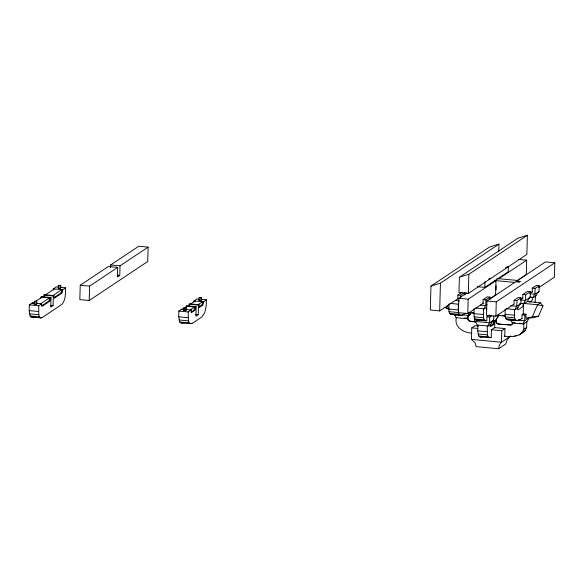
<?xml version="1.0" encoding="UTF-8"?>
<svg xmlns="http://www.w3.org/2000/svg" width="584" height="584" viewBox="0 0 584 584"><rect width="100%" height="100%" fill="white"/><g stroke="black" fill="none" stroke-linecap="round" stroke-linejoin="round"><path stroke-width="0.88" d="M60.539 287.313L65.649 287.795C65.445 293.438 65.802 300.023 61.736 304.505L41.836 317.776L40.457 317.849L31.091 316.966L30.083 315.944L29.2 310.608L29.361 304.863L32.288 302.913L34.887 303.154M34.281 304.432L34.361 301.563L34.945 301.169L36.814 301.344L36.734 304.22L34.281 304.432L36.734 304.22M36.15 304.614L36.23 301.738L36.814 301.344M40.457 317.849L39.449 316.827L38.821 314.71L38.726 305.746L41.654 303.797A2.942 0.839 -84.6 0 0 42.45 306.082L49.472 301.402A2.942 0.839 -84.6 0 0 50.436 297.942L51.02 297.548L50.75 307.133L53.093 305.571L53.356 295.986L53.947 295.599A2.942 0.839 -84.6 0 0 54.743 297.891L61.765 293.204A2.942 0.839 -84.6 0 0 62.722 289.744L65.649 287.795M43.939 296.847L43.99 295.103L44.574 294.716L53.947 295.599M58.269 288.438L58.349 285.561L60.809 285.35L60.729 288.219L58.269 288.438L58.86 288.043M60.145 288.613L60.225 285.737L60.809 285.35M148.117 247.12L120.027 265.851L119.764 275.429L117.42 276.991L117.691 267.406L108.317 266.523L80.227 285.255L79.825 299.628L89.199 300.512L147.715 261.486L148.117 247.12L138.751 246.236L110.661 264.968L110.588 267.582M89.199 300.512L89.6 286.138L117.691 267.406M201.268 299.366L206.378 299.847L206.218 305.6L204.816 312.455L201.882 316.951L191.932 323.587L180.945 322.937L179.77 322.032L178.704 316.813L178.865 311.06L181.792 309.111L184.398 309.359M183.785 310.637L183.865 307.761L186.325 307.549L186.245 310.425L183.785 310.637L184.369 310.243M185.661 310.812L185.741 307.936L186.325 307.549M190.318 323.813L189.136 322.916L188.391 320.872L188.238 311.944L191.158 309.994A2.942 0.839 -84.6 0 0 191.961 312.287L194.589 310.527A2.942 0.839 -84.6 0 0 195.552 307.067L196.136 306.68L195.866 316.258L198.21 314.696L198.48 305.118L199.064 304.724A2.942 0.839 -84.6 0 0 199.859 307.016L202.495 305.257A2.942 0.839 -84.6 0 0 203.451 301.804L206.378 299.847M189.063 305.979L189.107 304.235L189.691 303.841L199.064 304.724M198.998 300.49L199.078 297.614L201.538 297.402L201.458 300.278L198.998 300.49L199.582 300.103M200.874 300.665L200.954 297.789L201.538 297.402M498.765 251.273L498.97 244.105L489.494 247.054L430.97 286.072L430.306 310.024L439.672 310.907L457.871 298.774M439.672 310.907L440.445 283.123L498.97 244.105M465.849 313.199L461.754 315.367L450.855 314.374L449.731 313.433L449.016 311.652L448.848 304.111M456.44 317.273C453.761 326.551 462.908 332.515 471.025 333.055M457.812 298.811L457.922 294.978L462.017 292.248M460.221 315.258L459.104 314.316L458.389 312.535L458.236 304.169M466.937 292.883L458.805 298.307L458.404 312.674L467.777 313.557L483.53 303.052M459.396 277.225L458.966 292.555L468.339 293.438L526.856 254.412L527.396 235.25L517.92 238.199L459.396 277.225L468.872 274.276L527.396 235.25M460.659 297.709L460.732 295.248L464.141 292.971M464.754 294.978L464.827 292.511M467.777 313.557L468.178 299.19L496.269 280.459L494.56 280.298M468.339 293.438L468.872 274.276M468.565 312.995L468.492 315.455L467.514 316.747L467.098 318.725L455.856 317.659L455.505 316.075L454.024 314.36M470.01 312.564L469.952 314.484A5.154 4.811 56.3 0 0 467.974 318.134L464.222 318.003M498.634 348.75L499.145 345.684L500.846 342.698L510.788 335.975L507.138 339.684L505.656 344.064L498.634 348.75L476.15 346.626L474.916 342.487L471.449 339.392L471.77 327.894L474.989 325.748L478.427 326.069M481.413 320.324L486.523 320.806L475.777 319.995L474.77 318.974L474.142 316.856L474.026 308.71M493.787 315.951L493.67 320.054L491.845 321.915L491.108 324.105L488.18 326.054L476.938 324.996L476.318 322.923L474.588 321.375L474.675 318.09M487.531 337.282L490.94 337.603L479.953 336.953L478.771 336.048L477.712 330.829L477.873 325.084M482.99 303.417L483.099 299.585L487.195 296.847L490.005 297.117L489.932 299.577M485.143 320.879L484.136 319.857L483.508 317.74L483.413 308.775M477.303 286.686L484.793 287.394L484.954 281.641M490.005 297.117L485.91 299.847L485.749 305.593L484.764 306.885L484.348 308.863L475.704 308.045M538.645 287.693L554.399 277.188L554.8 262.815L545.434 261.931L516.614 281.152L520.505 281.408L519.337 282.189L515.73 281.736L486.91 300.957L486.509 315.323L495.874 316.207L513.884 304.206M489.655 314.951L486.925 316.776L486.815 320.609L483.413 320.287M489.319 337.837L488.144 336.932L487.392 334.895L487.239 325.967M491.779 315.674L489.735 317.039L489.574 322.791L488.596 324.083L488.18 326.054M504.751 336.238L504.963 328.573L494.663 327.602L491.443 329.748L491.232 337.413L489.523 337.253M494.655 327.916L494.852 320.893L492.743 320.696M495.575 295.022L495.977 280.649L514.708 282.415M495.999 290.036L496.123 285.685M495.874 316.207L496.276 301.84L554.8 262.815M512.65 322.572A2.942 2.752 56.3 0 1 510.839 325.062L498.517 324.12A2.942 2.752 56.3 0 1 495.787 320.981A5.154 4.811 56.3 0 1 497.765 317.324L498.115 315.214L500.736 315.462M495.787 320.981L496.079 320.784A5.154 4.811 56.3 0 1 498.057 317.134L498.115 315.214M504.963 328.573L501.751 330.719L501.43 342.217L471.449 339.392M522.052 318.499L517.957 320.667L507.065 319.674L505.941 318.733L505.226 316.951L505.05 309.411M508.343 266.859L508.204 271.786L484.793 287.394M514.022 304.111L514.124 300.278L518.22 297.548L521.03 297.811L520.87 303.563L519.045 305.417L518.307 307.607L515.38 309.557L505.868 308.659M516.431 320.558L515.307 319.616L514.592 317.835L514.446 309.469M521.03 297.811L516.935 300.541L516.774 306.293L515.796 307.586L515.38 309.557M521.943 318.572L522.052 314.739L523.22 313.958L526.031 314.228L525.921 318.061M522.797 298.256L522.906 294.424L527.586 291.307L530.396 291.569L530.236 297.314L528.41 299.176L527.673 301.366L524.162 303.702L520.702 303.381M523.213 314.097L523.512 303.424L537.565 304.746L542.967 305.928L538.492 316.207L533.754 317.681L526.067 318.076M504.174 336.18C510.248 336.807 517.387 337.216 522.132 332.69L523.731 329.383L523.892 323.631M526.031 314.228L524.863 315.01L524.702 320.755L523.717 322.047L523.301 324.018L512.066 322.959L511.708 321.375L510.234 319.66M530.396 291.569L525.717 294.694L525.556 300.439L524.571 301.731L524.162 303.702M519.03 259.442L526.695 260.165L526.293 274.538L517.293 280.539M519.066 334.99L525.06 330.734L526.651 327.427L526.812 321.682M532.163 292.015L532.265 288.182L536.367 285.452L539.178 285.715L539.017 291.467L537.185 293.321L536.448 295.511L533.52 297.46L530.06 297.139M539.178 285.715L535.075 288.445L534.915 294.197L533.937 295.489L533.52 297.46M535.513 295.424L535.112 302.738M527.607 318.222L532.345 316.74L537.565 304.746L540.492 302.797L542.967 305.928M528.936 318.105L527.403 321.288L523.301 324.018M40.968 298.198A2.942 0.839 -84.6 0 0 41.062 297.059L41.646 296.665L51.02 297.548M53.254 290.007A2.942 0.839 -84.6 0 0 53.356 288.861L56.283 286.912L58.838 287.153M42.004 297.147L33.222 303.001A2.942 0.839 -84.6 0 0 33.222 303.549M54.29 288.949L45.516 294.803A2.942 0.839 -84.6 0 0 45.516 295.351M40.719 303.702L49.494 297.855A2.942 0.839 -84.6 0 1 48.538 301.315L41.515 305.994M61.765 293.204L60.824 293.117L53.801 297.796L54.743 297.891M186.084 307.33A2.942 0.839 -84.6 0 0 186.179 306.184L186.77 305.797L196.136 306.68M193.983 302.059A2.942 0.839 -84.6 0 0 194.085 300.921L197.005 298.964L199.56 299.205M182.734 309.199L187.121 306.272A2.942 0.839 -84.6 0 1 187.084 306.848M190.632 303.935L195.019 301.008A2.942 0.839 -84.6 0 1 194.99 301.578M191.019 312.199L193.654 310.44L194.589 310.527M202.495 305.257L201.553 305.169L198.925 306.928L199.859 307.016M464.703 294.219L466.214 293.212M488.728 279.123L490.239 278.123M505.342 268.049L507.606 266.538M526.695 260.165L498.605 278.897L496.904 278.736M490.283 298.548L496.283 294.548M470.748 313.951L468.492 315.455L462.324 314.878M487.114 304.687L485.749 305.593L480.457 305.096M484.348 308.863L486.545 307.396M467.682 318.331A2.942 2.752 56.3 0 0 469.346 321.149L475.026 321.682M520.636 299.702L522.884 298.198M532.637 291.693L529.637 293.694L534.915 294.197L539.017 291.467M493.67 320.054L489.574 322.791L474.588 321.375M490.691 322.952L493.619 321.003L495.144 320.696L492.334 320.433M520.87 303.563L516.774 306.293L510.606 305.709M530.236 297.314L525.556 300.439L520.264 299.942M519.709 303.585L523.804 303.227M490.027 326.215L492.662 324.463L493.597 324.551A2.942 0.839 -84.6 0 0 494.553 321.091M493.597 324.551L490.961 326.303A2.942 0.839 -84.6 0 1 490.166 324.565M529.579 302.198L531.63 300.833A2.942 0.839 -84.6 0 0 532.586 297.373L529.075 297.336M498.517 324.12L511.131 324.872A2.942 2.752 56.3 0 0 512.869 322.93M529.214 317.747L524.702 320.755L518.526 320.171M523.731 329.383L526.651 327.427M514.519 336.296L515.979 335.318M522.132 332.69L525.06 330.734M430.97 286.072L440.445 283.123M520.475 333.471L521.986 333.041M180.945 322.937L184.267 322.864M479.953 336.953L483.275 336.888M532.345 316.74L538.492 316.207M31.091 316.966L35.88 317.214M475.777 319.995L479.712 320.163M450.855 314.374L461.754 315.367M507.065 319.674L517.957 320.667M498.897 278.699L517.636 280.466M532.265 288.182L535.075 288.445M522.906 294.424L525.717 294.694M457.922 294.978L460.732 295.248M514.124 300.278L516.935 300.541M527.316 301.556L540.492 302.797M483.099 299.585L485.91 299.847M110.661 264.968L120.027 265.851M458.805 298.307L468.178 299.19M486.91 300.957L496.276 301.84M455.279 300.497L459.688 300.913M449.665 303.366L458.309 304.176M117.209 275.188L119.764 275.429M522.052 314.739L524.863 315.01M448.709 309.038L458.075 309.921M504.912 314.338L514.285 315.221M471.755 312.732L473.507 312.893M502.481 315.63L505.109 315.871M469.178 312.71L473.507 313.119M496.743 315.309L505.408 316.127M473.887 313.637L483.253 314.521M449.016 311.652L458.389 312.535M505.226 316.951L514.592 317.835M486.925 316.776L489.735 317.039M461.988 314.484L463.689 314.645M518.191 319.776L519.891 319.937M449.731 313.433L459.104 314.316M505.941 318.733L515.307 319.616M474.142 316.856L483.508 317.74M474.77 318.974L484.136 319.857M513.511 322.653L515.241 322.813M519.563 323.222L522.162 323.47M477.449 319.725L480.004 319.966M470.412 321.47L475.602 321.959M80.227 285.255L89.6 286.138M199.078 297.614L200.954 297.789M58.349 285.561L60.225 285.737M194.085 300.921L203.451 301.804M471.77 327.894L477.785 328.456M491.443 329.748L501.751 330.719M53.356 288.861L62.722 289.744M477.712 330.829L487.078 331.712M189.107 304.235L198.48 305.118M186.179 306.184L195.552 307.067M478.026 334.012L487.392 334.895M183.865 307.761L185.741 307.936M478.771 336.048L488.144 336.932M43.99 295.103L53.356 295.986M186.062 309.513L191.158 309.994M41.062 297.059L50.436 297.942M178.865 311.06L188.238 311.944M195.655 314.455L198.21 314.696M48.538 301.315L49.472 301.402M34.361 301.563L36.23 301.738M36.551 303.315L41.654 303.797M178.704 316.813L188.077 317.696M50.538 305.33L53.093 305.571M29.361 304.863L38.726 305.746M179.018 319.988L188.391 320.872M179.77 322.032L189.136 322.916M188.523 323.266L191.932 323.587M29.2 310.608L38.566 311.491M29.456 313.827L38.821 314.71M30.083 315.944L39.449 316.827M37.58 317.375L41.836 317.776M470.704 321.273L469.638 320.959A2.942 2.752 56.3 0 1 467.974 318.134M449.052 309.381L445.19 307.41L448.41 308.827L447.205 305.388M486.808 309.118A2.942 0.839 -84.6 0 1 486.341 307.374M493.619 321.003A2.942 0.839 -84.6 0 1 492.662 324.463M523.22 303.614A2.942 0.839 -84.6 0 1 522.264 307.075L518.169 309.812A2.942 0.839 -84.6 0 1 517.373 307.52M498.809 323.923A2.942 2.752 56.3 0 1 496.079 320.784M32.288 303.461A2.942 0.839 -84.6 0 1 32.288 302.913M44.574 295.263A2.942 0.839 -84.6 0 1 44.574 294.716M53.005 296.059A2.942 0.839 -84.6 0 1 53.005 295.511L61.787 289.657A2.942 0.839 -84.6 0 1 60.824 293.117M181.792 309.659A2.942 0.839 -84.6 0 1 181.792 309.111M190.223 310.454A2.942 0.839 -84.6 0 1 190.223 309.907L194.611 306.98A2.942 0.839 -84.6 0 1 193.654 310.44M198.129 305.191A2.942 0.839 -84.6 0 1 198.122 304.636L202.517 301.709A2.942 0.839 -84.6 0 1 201.553 305.169"/></g></svg>
